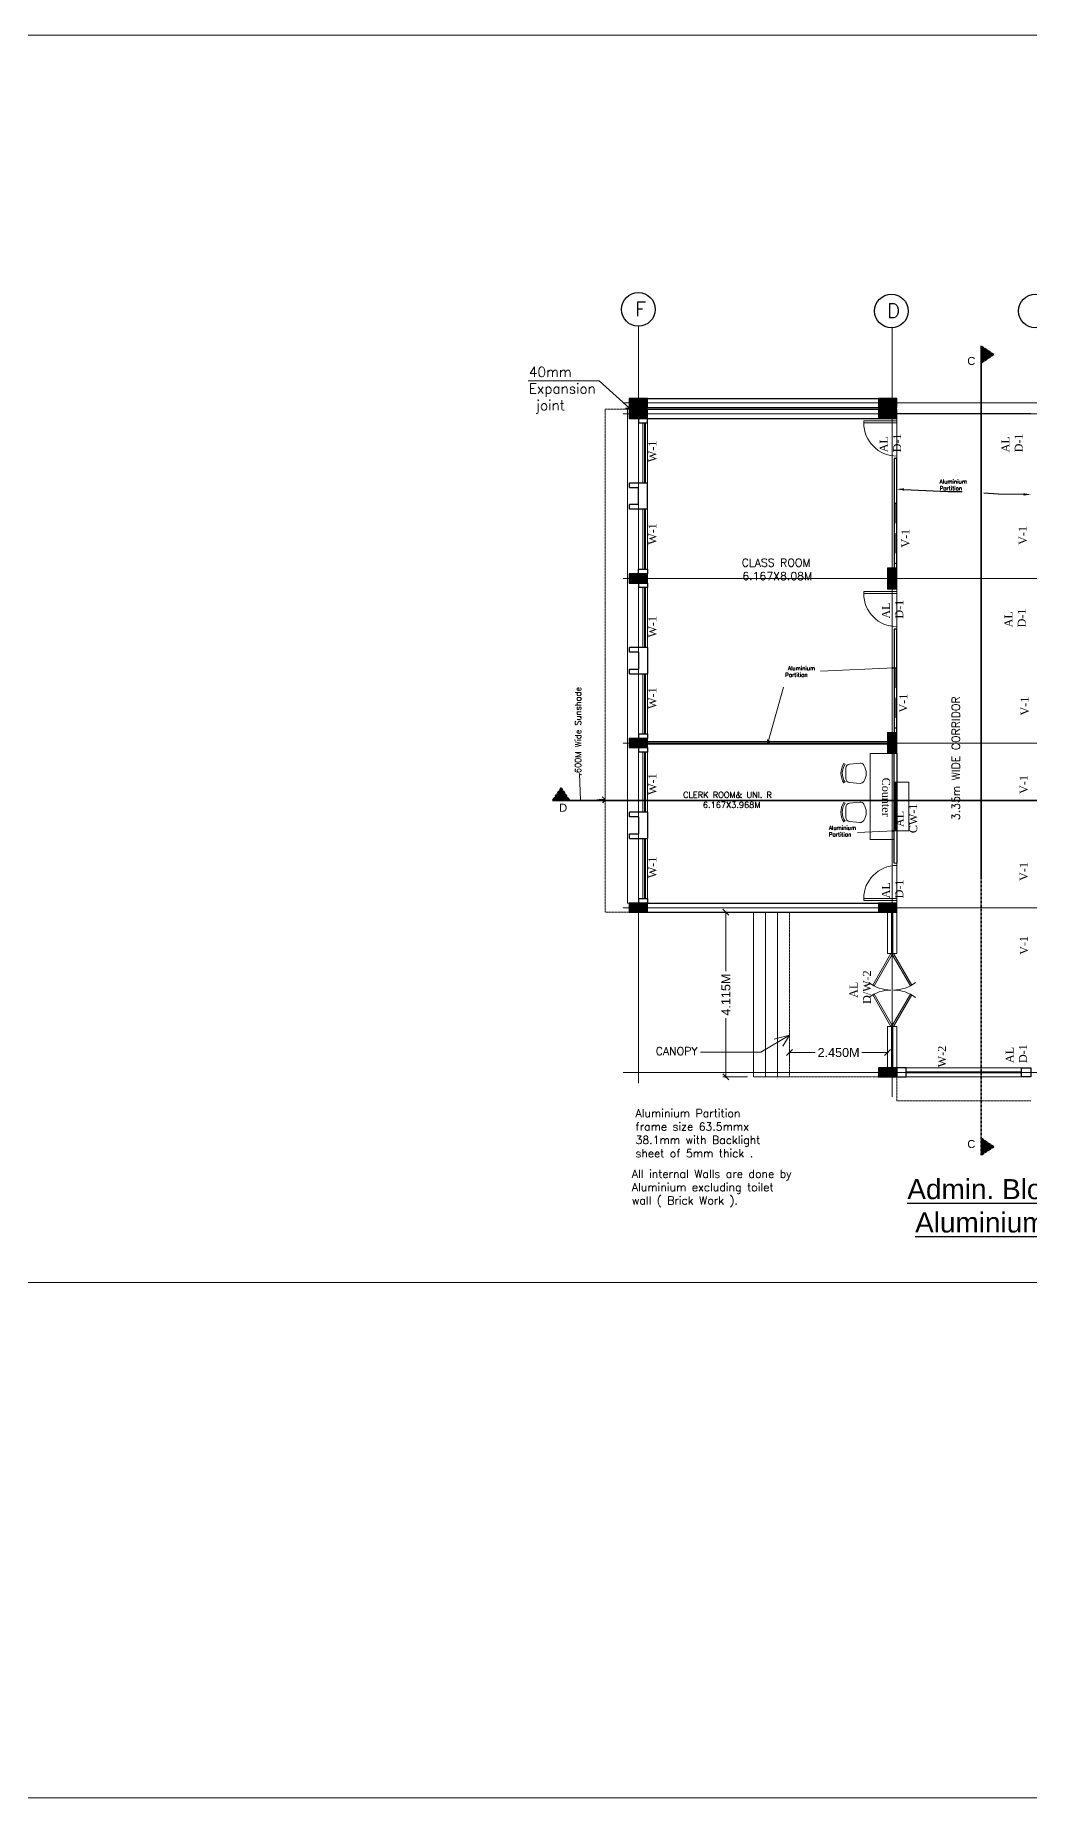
# Model space of a CAD drawing. Header units: metres. Extents: x 1545540 to 2027037, y 435419 to 693806.
# Drawn here: x 1764589 to 1789450, y 435419 to 479468 of the extents above; entities that cross this region are included whole.
import ezdxf
from ezdxf import colors
from ezdxf.entities.mleader import LeaderData, LeaderLine
from ezdxf.math import Vec2, Vec3

# ---------------------------------------------------------------- set-up
doc = ezdxf.new("R2010")
doc.units = ezdxf.units.M
doc.header["$LTSCALE"] = 1000
doc.header["$PDMODE"] = 35
for name, pattern in [('CENTER', [2, 1.25, -0.25, 0.25, -0.25]), ('DASHED', [0.75, 0.5, -0.25]), ('DASHED2', [0.375, 0.25, -0.125])]:
    doc.linetypes.add(name, pattern=pattern)
doc.layers.get('Defpoints').update_dxf_attribs({"lineweight": 18})
for name, color, linetype, lineweight in [('- WALL', 7, 'Continuous', 30), ('Aluminium frame', 132, 'Continuous', 25), ('Col-Hatch', 9, 'Continuous', 13), ('coloum hatch', 254, 'Continuous', 9), ('Column', 252, 'Continuous', 30), ('dim.1', 6, 'Continuous', 18), ('Door', 54, 'Continuous', 13), ('Furniture', 13, 'Continuous', 13), ('grid', 21, 'CENTER', 15), ('Grid Line', 9, 'CENTER', 18), ('gride dimen', 3, 'Continuous', 13), ('Pool', 140, 'Continuous', 15), ('PROJ.', 30, 'DASHED2', 13), ('Section Line', 135, 'CENTER', 35), ('Stair', 2, 'Continuous', 15), ('Text-1', 240, 'Continuous', 15), ('Text-Grid', 1, 'Continuous', 25), ('Ventilator', 6, 'DASHED', 18), ('wall l', 7, 'Continuous', 20), ('Window', 150, 'Continuous', 15), ('Window-Wall', 7, 'Continuous', 18)]:
    doc.layers.add(name, color=color, linetype=linetype, lineweight=lineweight)
doc.layers.add('text', color=7, linetype='Continuous')
doc.styles.add('dim-stylus bt', font='arial.ttf')
doc.styles.add('L120', font='simplex.shx', dxfattribs={"height": 1})
doc.styles.get("Standard").update_dxf_attribs({"font": 'arial.ttf'})
doc.styles.add('style1', font='')
doc.styles.get('style1').set_extended_font_data('Century Gothic')
doc.dimstyles.new('1      100 (big)', dxfattribs={"dimscale": 75, "dimtxt": 5, "dimasz": 3.5, "dimexe": 1.5, "dimexo": 2, "dimgap": 1, "dimtad": 0, "dimdec": 3, "dimlfac": 0.001, "dimzin": 0, "dimdsep": 46, "dimtxsty": 'dim-stylus bt', "dimblk": 'OBLIQUE', "dimcen": 0, "dimdle": 0.6, "dimclrd": 256, "dimclre": 7, "dimclrt": 256, "dimadec": 0, "dimazin": 0, "dimtfac": 0.7, "dimtdec": 3, "dimtofl": 0, "dimtmove": 1, "dimatfit": 3, "dimldrblk": 'OPEN90', "dimfxl": 0, "dimtolj": 1, "dimtzin": 0, "dimlwd": 15, "dimlwe": 15, "dimarcsym": 0})

# ---------------------------------------------------------------- blocks, each defined once
blk = doc.blocks.new('_Oblique')
at = {"color": 0, "linetype": 'ByBlock', "lineweight": -2}
blk.add_line((-0.5, -0.5), (0.5, 0.5), dxfattribs=at)
blk = doc.blocks.new('_Open90')
at = {"color": 0, "linetype": 'ByBlock', "lineweight": -2}
for p, q in [((0, 0), (-1, 0)), ((-0.5, 0.5), (0, 0)), ((0, 0), (-0.5, -0.5))]:
    blk.add_line(p, q, dxfattribs=at)
blk = doc.blocks.new('CC')
at = {"layer": 'Col-Hatch', "ltscale": 0.05}
blk.add_hatch(color=256, dxfattribs=at).paths.add_polyline_path([(4078.606, 341.328), (4078.606, 341.098), (4079.066, 341.098), (4079.066, 341.328)])
at = {"layer": 'Column'}
blk.add_lwpolyline([(4078.606, 341.328), (4079.066, 341.328), (4079.066, 341.098), (4078.606, 341.098)], close=True, dxfattribs=at)
blk = doc.blocks.new('Door - Left Hung 36 in.')
blk.add_lwpolyline([(0.8, -1.3), (0, 0), (31.2, 18), (31.9, 16.7)], close=True)
blk.add_arc((0, 0), 36, 0, 37.3101)
blk = doc.blocks.new('DFG')
at = {"layer": 'Col-Hatch', "ltscale": 0.05}
blk.add_hatch(color=256, dxfattribs=at).paths.add_polyline_path([(3557.561, -332.074), (3557.561, -332.304), (3557.031, -332.304), (3557.031, -332.074)])
blk.add_lwpolyline([(3557.561, -332.074), (3557.561, -332.304), (3557.031, -332.304), (3557.031, -332.074), (3557.561, -332.074)], dxfattribs=at)
blk = doc.blocks.new('*D364')
at = {"layer": 'Defpoints', "color": 0, "ltscale": 0.05, "transparency": 16777216}
for p in [(1783446, 454043), (1783446, 453663), (1785896, 453663)]:
    blk.add_point(p, dxfattribs=at)
at = {"layer": 'gride dimen', "lineweight": 15, "ltscale": 0.05, "transparency": 16777216}
for p, q in [((1783424, 454043), (1784088, 454043)), ((1785919, 454043), (1785254, 454043))]:
    blk.add_line(p, q, dxfattribs=at)
at = {"layer": 'gride dimen', "color": 7, "lineweight": 15, "ltscale": 0.05, "transparency": 16777216}
for p, q in [((1783446, 453813), (1783446, 454118)), ((1785896, 453813), (1785896, 454118))]:
    blk.add_line(p, q, dxfattribs=at)
at = {"layer": 'gride dimen', "lineweight": 15, "ltscale": 0.05, "transparency": 16777216, "xscale": 150, "yscale": 150, "zscale": 150, "rotation": 180}
blk.add_blockref('_Oblique', (1783446, 454043), dxfattribs=at)
at = {"layer": 'gride dimen', "lineweight": 15, "ltscale": 0.05, "transparency": 16777216, "xscale": 150, "yscale": 150, "zscale": 150}
blk.add_blockref('_Oblique', (1785896, 454043), dxfattribs=at)
at = {"layer": 'gride dimen', "ltscale": 0.05, "transparency": 16777216, "insert": (1784671, 454043), "char_height": 225, "attachment_point": 5, "style": 'dim-stylus bt'}
blk.add_mtext('\\A1;2.450M', dxfattribs=at)
blk = doc.blocks.new('*D365')
at = {"layer": 'Defpoints', "color": 0, "ltscale": 0.05, "transparency": 16777216}
for p in [(1781855, 457548), (1782546, 457548), (1782546, 453433)]:
    blk.add_point(p, dxfattribs=at)
at = {"layer": 'gride dimen', "color": 7, "lineweight": 15, "ltscale": 0.05, "transparency": 16777216}
for p, q in [((1782396, 457548), (1781780, 457548)), ((1782396, 453433), (1781780, 453433))]:
    blk.add_line(p, q, dxfattribs=at)
at = {"layer": 'gride dimen', "lineweight": 15, "ltscale": 0.05, "transparency": 16777216}
for p, q in [((1781855, 457571), (1781855, 456076)), ((1781855, 453411), (1781855, 454905))]:
    blk.add_line(p, q, dxfattribs=at)
at = {"layer": 'gride dimen', "lineweight": 15, "ltscale": 0.05, "transparency": 16777216, "xscale": 150, "yscale": 150, "zscale": 150}
for p, rotation in [((1781855, 457548), 90), ((1781855, 453433), 270)]:
    blk.add_blockref('_Oblique', p, dxfattribs=dict(at, rotation=rotation))
at = {"layer": 'gride dimen', "ltscale": 0.05, "transparency": 16777216, "insert": (1781855, 455491), "char_height": 225, "attachment_point": 5, "rotation": 90, "style": 'dim-stylus bt'}
blk.add_mtext('\\A1;4.115M', dxfattribs=at)
blk = doc.blocks.new('chair1')
for p, q in [((527, 224), (556, 243)), ((527, -224), (556, -243))]:
    blk.add_line(p, q)
blk.add_lwpolyline([(58, 204, -0.283804), (155, 253), (416, 230, -0.389031), (510, 127), (510, -127, -0.389031), (416, -230), (155, -253, -0.283804), (58, -204)], format="xyb")
for centre, radius, start, end in [((390, 0), 390, 148.3892, 211.6108), ((201, 0), 396, 325.6197, 34.3803), ((201, 0), 430, 325.6197, 34.3803)]:
    blk.add_arc(centre, radius, start, end)
blk = doc.blocks.new('gd')
at = {"layer": 'Door', "ltscale": 0.05}
blk.add_line((526.222, -408.628), (526.222, -407.428), dxfattribs=at)
blk.add_lwpolyline([(526.222, -408.551), (525.231, -408.551), (525.231, -408.491), (526.222, -408.491), (526.222, -408.551)], dxfattribs=at)
blk.add_arc((526.222, -408.491), 0.992, 90, 180, dxfattribs=at)

msp = doc.modelspace()

# ---------------------------------------------------------------- hatches: boundary and pattern name
at = {"layer": 'Section Line', "ltscale": 0.05}
for points in [[(1788232.2217, 471274.8094), (1788232.2217, 471701.9882), (1788548.189, 471488.3988)], [(1777520.9878, 460340.1486), (1777948.1666, 460340.0695), (1777734.6357, 460656.0764)], [(1788232.2217, 451476.4092), (1788232.2217, 451903.588), (1788548.189, 451689.9986)]]:
    msp.add_hatch(color=256, dxfattribs=at).paths.add_polyline_path(points)

# ---------------------------------------------------------------- linework, layer by layer
at = {"layer": '- WALL'}
for p, q in [((1779896.0694, 470393.0918), (1785896.0694, 470393.0918)), ((1779896.0694, 470163.0918), (1785896.0694, 470163.0918)), ((1779896.0694, 470163.0918), (1785896.0694, 470163.0918)), ((1779896.0694, 470123.0918), (1785896.0694, 470123.0918)), ((1779896.0694, 470123.0918), (1785896.0694, 470123.0918)), ((1779896.0694, 469893.0918), (1785896.0694, 469893.0918)), ((1779896.0694, 469893.0918), (1785896.0694, 469893.0918)), ((1779446.0694, 468163.0918), (1779446.0694, 468278.0918)), ((1779446.0694, 468278.0918), (1779896.0694, 468278.0918)), ((1779896.0694, 467623.0918), (1779896.0694, 468278.0918)), ((1779446.0694, 468163.0918), (1779666.0694, 468163.0918)), ((1779666.0694, 467738.0918), (1779666.0694, 468163.0918)), ((1779446.0694, 467623.0918), (1779446.0694, 467738.0918)), ((1779666.0694, 467738.0918), (1779446.0694, 467738.0918)), ((1779896.0694, 467623.0918), (1779446.0694, 467623.0918)), ((1779666.0694, 465778.0918), (1779666.0694, 465663.0918)), ((1779896.0694, 465663.0918), (1779666.0694, 465663.0918)), ((1779896.0694, 465778.0918), (1779896.0694, 465663.0918)), ((1779896.0694, 464163.0918), (1779446.0694, 464163.0918)), ((1779446.0694, 464048.0918), (1779446.0694, 464163.0918)), ((1779666.0694, 464048.0918), (1779446.0694, 464048.0918)), ((1779666.0694, 464048.0918), (1779666.0694, 463623.0918)), ((1779896.0694, 464163.0918), (1779896.0694, 463508.0918)), ((1779446.0694, 463623.0918), (1779666.0694, 463623.0918)), ((1779446.0694, 463508.0918), (1779446.0694, 463623.0918)), ((1779446.0694, 463508.0918), (1779896.0694, 463508.0918)), ((1779666.0694, 462008.0918), (1779666.0694, 461893.0918)), ((1779666.0694, 462008.0918), (1779896.0694, 462008.0918)), ((1779666.0694, 461663.0918), (1779666.0694, 461548.0918)), ((1779896.0694, 462008.0918), (1779896.0694, 461893.0918)), ((1779896.0694, 461663.0918), (1779896.0694, 461548.0918)), ((1779896.0694, 461548.0918), (1779666.0694, 461548.0918)), ((1779896.0694, 460048.0918), (1779446.0694, 460048.0918)), ((1779446.0694, 459933.0918), (1779446.0694, 460048.0918)), ((1779666.0694, 459933.0918), (1779446.0694, 459933.0918)), ((1779666.0694, 459933.0918), (1779666.0694, 459508.0918)), ((1779896.0694, 460048.0918), (1779896.0694, 459393.0918)), ((1779446.0694, 459508.0918), (1779666.0694, 459508.0918)), ((1779446.0694, 459393.0918), (1779446.0694, 459508.0918)), ((1779446.0694, 459393.0918), (1779896.0694, 459393.0918)), ((1779666.0694, 457893.0918), (1779666.0694, 457778.0918)), ((1779666.0694, 457893.0918), (1779896.0694, 457893.0918)), ((1779896.0694, 457893.0918), (1779896.0694, 457778.0918)), ((1779896.0694, 457778.0918), (1785896.0694, 457778.0918)), ((1779896.0694, 457548.0918), (1785896.0694, 457548.0918)), ((1786126.0694, 453663.0918), (1786126.0694, 453433.0918))]:
    msp.add_line(p, q, dxfattribs=at)
for points in [[(1779666.0694, 469778.0918), (1779896.0694, 469778.0918), (1779896.0694, 469893.0918), (1779666.0694, 469893.0918)], [(1779666.0694, 466123.0918), (1779896.0694, 466123.0918), (1779896.0694, 466008.0918), (1779666.0694, 466008.0918)], [(1786356.0694, 453663.0918), (1786126.0694, 453663.0918), (1786126.0694, 453433.0918), (1786356.0694, 453433.0918)], [(1789246.0694, 453663.0918), (1789476.0694, 453663.0918), (1789476.0694, 453433.0918), (1789246.0694, 453433.0918)]]:
    msp.add_lwpolyline(points, close=True, dxfattribs=at)
at = {"layer": 'Aluminium frame', "ltscale": 0.05}
for p, q in [((1789476.0694, 470008.0918), (1786126.0694, 470008.0918)), ((1786062.6694, 468893.0918), (1786062.6694, 466158.0918)), ((1786126.0694, 468893.0917), (1786062.6694, 468893.0917)), ((1786126.0694, 466158.0918), (1786126.0694, 468893.0918)), ((1786062.6694, 467773.0918), (1786126.0694, 467773.0918)), ((1786062.6694, 466273.0918), (1786126.0694, 466273.0918)), ((1786062.6694, 464628.0918), (1786062.6694, 462043.0917)), ((1786126.0694, 464628.0918), (1786062.6694, 464628.0918)), ((1786126.0694, 462043.0917), (1786126.0694, 464628.0918)), ((1786062.6694, 463658.0917), (1786126.0694, 463658.0917)), ((1786062.6694, 462158.0917), (1786126.0694, 462158.0917)), ((1785896.0694, 461809.8417), (1779896.0694, 461809.8417)), ((1785896.0694, 461746.3417), (1779896.0694, 461746.3417)), ((1786062.6694, 458778.0918), (1786062.6694, 461513.1108)), ((1786126.0694, 461513.1108), (1786126.0694, 458778.1108))]:
    msp.add_line(p, q, dxfattribs=at)
at = {"layer": 'Defpoints', "ltscale": 50}
for p, q in [((1722051.6517, 479467.9928), (1804765.9863, 479467.9928)), ((1804765.9863, 448293.9427), (1722051.6517, 448293.9427)), ((2027037.0061, 435418.7361), (1545539.6716, 435418.7361))]:
    msp.add_line(p, q, dxfattribs=at)
at = {"layer": 'dim.1', "ltscale": 0.05}
for p, q in [((1786062.6694, 463658.0917), (1784220.46, 463570.8254)), ((1785998.6188, 463676.0161), (1786062.6694, 463658.0917)), ((1786062.6694, 463658.0917), (1786003.1623, 463626.0898)), ((1782896.0694, 461746.3417), (1783291.0338, 463173.9157)), ((1782896.0694, 461746.3417), (1782896.0694, 461866.5235)), ((1782896.0694, 461746.3417), (1782963.5747, 461831.7927)), ((1786062.6694, 459587.9842), (1785141.5647, 459544.351)), ((1785998.6188, 459605.9085), (1786062.6694, 459587.9842)), ((1786062.6694, 459587.9842), (1786003.1623, 459555.9822)), ((1783446.0694, 454477.3049), (1782730.8423, 454052.4533)), ((1783446.0694, 454477.3049), (1783056.5315, 454375.0158)), ((1783446.0694, 454477.3049), (1783278.1867, 454200.6249)), ((1782730.8423, 454052.4533), (1781215.1211, 454052.4533))]:
    msp.add_line(p, q, dxfattribs=at)
at = {"layer": 'Furniture', "ltscale": 10000}
for p, q in [((1785462.3248, 461513.1108), (1785462.3248, 459358.0032)), ((1786062.6694, 461513.1108), (1785462.3248, 461513.1108)), ((1785462.3248, 459364.4555), (1786062.3248, 459364.4555))]:
    msp.add_line(p, q, dxfattribs=at)
at = {"layer": 'grid', "ltscale": 0.01}
for p, q in [((1779666.0694, 453279.8017), (1779666.0694, 472195.5308)), ((1786011.0694, 453324.6013), (1786011.0694, 472155.0259)), ((1799095.3664, 470278.0918), (1779273.4945, 470278.0918)), ((1799095.3664, 470008.0918), (1779273.4945, 470008.0918)), ((1798834.5383, 465893.0918), (1779273.4945, 465893.0918)), ((1798834.5383, 461778.0918), (1779273.4945, 461778.0918)), ((1798834.5383, 457663.0918), (1779273.4945, 457663.0918)), ((1798834.5383, 453548.0918), (1779273.4945, 453548.0918))]:
    msp.add_line(p, q, dxfattribs=at)
at = {"layer": 'Grid Line', "ltscale": 0.008}
msp.add_line((1786011.0694, 452939.6013), (1786011.0694, 457893.0918), dxfattribs=at)
at = {"layer": 'Pool', "ltscale": 0.05}
for p, q in [((1786125.7248, 460797.9842), (1786062.6694, 460797.9842)), ((1786125.7248, 460797.9842), (1786425.7248, 460797.9842)), ((1786425.7248, 460797.9842), (1786425.7248, 459587.9842)), ((1786062.6694, 459587.9842), (1786125.7248, 459587.9842)), ((1786125.7248, 459587.9842), (1786425.7248, 459587.9842))]:
    msp.add_line(p, q, dxfattribs=at)
at = {"layer": 'PROJ.', "ltscale": 0.01}
for p, q in [((1779666.0694, 470123.0918), (1778836.0694, 470123.0918)), ((1778836.0694, 457548.0918), (1778836.0694, 470123.0918)), ((1779436.0694, 457548.0918), (1778836.0694, 457548.0918)), ((1783446.0694, 457548.0918), (1783446.0694, 453433.0918)), ((1783446.0694, 453433.0918), (1785666.0694, 453433.0918)), ((1786126.0694, 453433.0918), (1786126.0694, 452833.0917)), ((1786126.0694, 452833.0917), (1789476.0694, 452833.0917))]:
    msp.add_line(p, q, dxfattribs=at)
at = {"layer": 'Section Line', "ltscale": 0.05}
for p, q in [((1788232.2217, 451476.4092), (1788232.2217, 471701.9882)), ((1788548.189, 471488.3988), (1788232.2217, 471701.9882)), ((1788548.189, 471488.3988), (1788232.2217, 471274.8094)), ((1777734.6357, 460656.0764), (1777520.9878, 460340.1486)), ((1777520.9878, 460340.1486), (1799606.1639, 460340.0695)), ((1777734.6357, 460656.0764), (1777948.1666, 460340.0695)), ((1788548.189, 451689.9986), (1788232.2217, 451903.588)), ((1788548.189, 451689.9986), (1788232.2217, 451476.4092))]:
    msp.add_line(p, q, dxfattribs=at)
at = {"layer": 'Stair', "ltscale": 0.05}
msp.add_line((1786126.0694, 458778.0918), (1786062.6694, 458778.0918), dxfattribs=at)
at = {"layer": 'Stair'}
for p, q in [((1782546.0694, 457548.0918), (1782546.0694, 453433.0918)), ((1782846.0694, 457548.0918), (1782846.0694, 453433.0918)), ((1783146.0694, 457548.0918), (1783146.0694, 453433.0918)), ((1783446.0694, 453433.0918), (1782546.0694, 453433.0918))]:
    msp.add_line(p, q, dxfattribs=at)
at = {"layer": 'Text-Grid'}
for centre in [(1779666.0694, 472616.5426), (1785991.5744, 472576.0377), (1789591.0694, 472576.0377)]:
    msp.add_circle(centre, 421.0118, dxfattribs=at)
at = {"layer": 'Ventilator'}
for p, q in [((1786079.8694, 467773.0918), (1786079.8694, 466273.0918)), ((1786108.8694, 467773.0918), (1786108.8694, 466273.0918)), ((1786079.8694, 463658.0917), (1786079.8694, 462158.0917)), ((1786108.8694, 463658.0917), (1786108.8694, 462158.0917))]:
    msp.add_line(p, q, dxfattribs=at)
at = {"layer": 'wall l', "ltscale": 0.05}
msp.add_line((1786011.0694, 466273.8677), (1786011.0694, 466158.8677), dxfattribs=at)
at = {"layer": 'Window', "ltscale": 0.05}
for p, q in [((1779820.4843, 469778.0918), (1779820.4843, 468278.0918)), ((1779843.0316, 469778.0918), (1779843.0316, 468278.0918)), ((1779820.4843, 466123.0918), (1779820.4843, 467623.0918)), ((1779843.0316, 466123.0918), (1779843.0316, 467623.0918)), ((1779820.4843, 465663.0918), (1779820.4843, 464163.0918)), ((1779843.0316, 465663.0918), (1779843.0316, 464163.0918)), ((1779820.4843, 462008.0918), (1779820.4843, 463508.0918)), ((1779843.0316, 462008.0918), (1779843.0316, 463508.0918)), ((1779820.4843, 461548.0918), (1779820.4843, 460048.0918)), ((1779843.0316, 461548.0918), (1779843.0316, 460048.0918)), ((1786086.2318, 460797.2889), (1786086.2318, 459587.2889)), ((1786104.2508, 460798.3318), (1786104.2508, 459588.3318)), ((1779820.4843, 457893.0918), (1779820.4843, 459393.0918)), ((1779843.0316, 457893.0918), (1779843.0316, 459393.0918)), ((1785896.0694, 457548.0918), (1785896.0694, 456515.5918)), ((1785995.3796, 457548.0918), (1785995.3796, 456515.5918)), ((1786029.3915, 457548.0918), (1786029.3915, 456515.5918)), ((1786126.0694, 457548.0918), (1786126.0694, 456515.5918)), ((1785896.0694, 456515.5918), (1786126.0694, 456515.5918)), ((1785896.0694, 454695.5918), (1786126.0694, 454695.5918)), ((1785896.0694, 453663.0918), (1785896.0694, 454695.5918)), ((1785995.3796, 453663.0918), (1785995.3796, 454695.5918)), ((1786029.3915, 453663.0918), (1786029.3915, 454695.5918)), ((1786126.0694, 453663.0918), (1786126.0694, 454695.5918)), ((1786356.0694, 453558.5364), (1789246.0694, 453558.5364)), ((1786356.0694, 453537.6471), (1789246.0694, 453537.6471))]:
    msp.add_line(p, q, dxfattribs=at)
at = {"layer": 'Window-Wall'}
for p, q in [((1779396.0694, 457778.0918), (1779396.0694, 470123.0918)), ((1779781.0694, 469778.0918), (1779781.0694, 468278.0918)), ((1779896.0694, 469778.0918), (1779896.0694, 468278.0918)), ((1779781.0694, 466123.0918), (1779781.0694, 467623.0918)), ((1779896.0694, 466123.0918), (1779896.0694, 467623.0918)), ((1779781.0694, 465663.0918), (1779781.0694, 464163.0918)), ((1779896.0694, 465663.0918), (1779896.0694, 464163.0918)), ((1779781.0694, 462008.0918), (1779781.0694, 463508.0918)), ((1779896.0694, 462008.0918), (1779896.0694, 463508.0918)), ((1779781.0694, 461548.0918), (1779781.0694, 460048.0918)), ((1779896.0694, 461548.0918), (1779896.0694, 460048.0918)), ((1786125.7248, 460797.9842), (1786125.7248, 459587.9842)), ((1779781.0694, 457893.0918), (1779781.0694, 459393.0918)), ((1779896.0694, 457893.0918), (1779896.0694, 459393.0918)), ((1779666.0694, 457778.0918), (1779396.0694, 457778.0918)), ((1783896.0694, 457663.0918), (1781896.0694, 457663.0918)), ((1786356.0694, 453663.0918), (1789246.0694, 453663.0918)), ((1786356.0694, 453433.0918), (1789246.0694, 453433.0918))]:
    msp.add_line(p, q, dxfattribs=at)

# ---------------------------------------------------------------- block references
at = {"layer": 'coloum hatch', "ltscale": 0.05, "xscale": -999.9999999999199, "yscale": 999.9999999999208, "zscale": 999.9999999999208}
for p in [(5858502.0893, 129064.9829), (5858502.0893, 128794.9829), (5864732.0893, 129064.9829), (5864732.0893, 128794.9829), (5858502.0893, 124679.9829), (5858502.0893, 120564.9829), (5858502.0892, 116449.9829), (5864732.0893, 116449.9829), (5864732.0892, 112334.9829)]:
    msp.add_blockref('CC', p, dxfattribs=at)
at = {"layer": 'coloum hatch', "xscale": -999.9999999999208, "yscale": 999.9999999999208, "zscale": 999.9999999999208, "rotation": 90}
for p in [(1453822.1848, 4023189.2903), (1453822.1848, 4019074.2903)]:
    msp.add_blockref('DFG', p, dxfattribs=at)
at = {"layer": 'Door'}
for name, p, xscale, yscale, zscale, rotation in [('gd', (1347607.4917, 129369.4753), -833.3333334975831, 833.3333334975827, 833.3333334979401, 180.0000001181218), ('gd', (1347607.4917, 125104.4753), -833.3333334975831, 833.3333334975827, 833.3333334979401, 180.0000001181218), ('gd', (1347607.4909, 798301.7072), 833.3333334975831, 833.3333334975831, 833.3333334975831, 1.48826691e-08), ('Door - Left Hung 36 in.', (1785978.2326, 456515.5918), -25.27777777140527, 25.27777777868123, 25.27777777707628, 90), ('Door - Left Hung 36 in.', (1786043.9062, 456515.5918), 25.27777777140527, 25.27777777140527, 25.27777777140527, 270), ('Door - Left Hung 36 in.', (1785978.2326, 454695.5918), 25.27777777140527, 25.27777777140527, 25.27777777140527, 90), ('Door - Left Hung 36 in.', (1786043.9062, 454695.5918), -25.27777777140527, 25.27777777868123, 25.27777777707628, 270)]:
    msp.add_blockref(name, p, dxfattribs=dict(at, xscale=xscale, yscale=yscale, zscale=zscale, rotation=rotation))
at = {"layer": 'Furniture', "ltscale": 10000, "xscale": -1}
for p in [(1785361.4313, 461023.1756, 1.5464), (1785359.9283, 460048.2419, 2.5774)]:
    msp.add_blockref('chair1', p, dxfattribs=at)

# ---------------------------------------------------------------- texts
at = {"layer": 'Section Line', "ltscale": 0.05, "char_height": 200, "width": 26669.839277, "attachment_point": 1, "style": 'style1'}
for s, insert in [('{\\fArial|b0|i0|c0|p34;C}', (1787888.3643, 471428.2815)), ('{\\fArial|b0|i0|c0|p34;D}', (1777684.6398, 460261.644)), ('{\\fArial|b0|i0|c0|p34;C}', (1787888.3643, 451856.2918))]:
    msp.add_mtext(s, dxfattribs=dict(at, insert=insert))
at = {"layer": 'text', "attachment_point": 1, "style": 'L120'}
for s, insert, char_height, width, rotation in [('{\\Fromans|c0;40mm \\PExpansion\\P joint}', (1776928.8812, 471178.8817), 250, 4832.064044, 0.00000001), ('\\A1;{\\Fromans|c0; Aluminium\\P Partition }', (1787129.9484, 468361.7987), 100, 4832.064044, 0.00000001), ('\\pi1468.4;{\\Fromans|c0;CLASS ROOM\\P\\pi1482.7;6.167X8.08M}', (1780781.3821, 466385.7262), 200, 4832.064044, 0.00000001), ('\\A1;{\\Fromans|c0; \\H0.5x;Aluminium\\P Partition }', (1783267.6106, 463697.8395), 200, 4832.064044, 0.00000001), ('{\\Fromans|c0;.600M Wide Sunshade}', (1778082.1716, 460961.5122), 150, 6841.770041, 90.00000001), ('\\pi677.94;{\\Fromans|c0;3.35m WIDE CORRIDOR}', (1787501.9237, 459172.7255), 200, 4832.064044, 90.00000001), ('\\pi1944.7;{\\fTimes New Roman|b0|i0|c0|p18;\\H2x;Counter\\H0.5x; }', (1785958.4431, 462856.6183), 100, 4832.064044, 270.00000001), ('\\pi1151.7;{\\Fromans|c0;CLERK ROOM& UNI. R\\P\\pi1644.6;6.167X3.968M}', (1779633.8811, 460557.9681), 150, 4832.064044, 0.00000001), ('\\A1;{\\Fromans|c0; \\H0.5x;Aluminium\\P  Partition }', (1784291.023, 459712.5821), 200, 4832.064044, 0.00000001), ('\\pi86.572;{\\Fromans|c0;CANOPY }', (1780012.8594, 454178.3868), 200, 4832.064044, 0.00000001), ('\\A1;{\\Fromans|c0;Aluminium Partition\\Pframe size 63.5mmx\\P38.1mm with Backlight \\Psheet of 5mm thick .}', (1779595.2753, 452625.291), 200, 4832.064044, 0.00000001), ('\\A1;{\\Fromans|c0;All internal Walls are done by \\PAluminium excluding toilet \\Pwall ( Brick Work ). }', (1779503.507, 451112.1494), 200, 4832.064044, 0.00000001), ('{\\fArial|b0|i0|c0|p34;\\LAdmin. Block with\\P Aluminium Partitions.}', (1786389.1474, 450879.3746), 500, 12061.223207, 0.00000001)]:
    msp.add_mtext(s, dxfattribs=dict(at, insert=insert, char_height=char_height, width=width, rotation=rotation))
at = {"layer": 'Text-1', "ltscale": 0.05, "char_height": 200, "width": 6841.770041, "attachment_point": 1, "rotation": 90.00000001, "style": 'L120'}
for s, insert in [('{\\fTimes New Roman|b0|i0|c0|p18;W-1}', (1779916.8421, 468799.0806)), ('{\\fTimes New Roman|b0|i0|c0|p18;AL\\PD-1}', (1785700.82, 469044.0802)), ('{\\fTimes New Roman|b0|i0|c0|p18;AL\\PD-1}', (1788739.9689, 469044.0802)), ('{\\fTimes New Roman|b0|i0|c0|p18;W-1}', (1779916.8421, 466736.5152)), ('{\\fTimes New Roman|b0|i0|c0|p18;V-1}', (1786243.3506, 466662.3898)), ('{\\fTimes New Roman|b0|i0|c0|p18;V-1}', (1789171.9816, 466731.8678)), ('{\\fTimes New Roman|b0|i0|c0|p18;AL\\PD-1}', (1785753.9596, 464888.2054)), ('{\\fTimes New Roman|b0|i0|c0|p18;W-1}', (1779916.8421, 464416.1308)), ('{\\fTimes New Roman|b0|i0|c0|p18;  AL\\P  D-1}', (1788816.1791, 464518.7867)), ('{\\fTimes New Roman|b0|i0|c0|p18;W-1}', (1779916.8421, 462631.2193)), ('{\\fTimes New Roman|b0|i0|c0|p18;V-1}', (1786187.88, 462541.6687)), ('{\\fTimes New Roman|b0|i0|c0|p18;V-1}', (1789223.7742, 462466.8678)), ('{\\fTimes New Roman|b0|i0|c0|p18;W-1}', (1779916.8421, 460483.2003)), ('{\\fTimes New Roman|b0|i0|c0|p18;V-1}', (1789198.1261, 460506.8678)), ('{\\fTimes New Roman|b0|i0|c0|p18;  AL\\PCW-1}', (1786101.2934, 459527.8503)), ('{\\fTimes New Roman|b0|i0|c0|p18;W-1}', (1779916.8421, 458400.8035)), ('{\\fTimes New Roman|b0|i0|c0|p18;V-1}', (1789198.1261, 458332.9759)), ('{\\fTimes New Roman|b0|i0|c0|p18;AL\\PD-1}', (1785753.9596, 457897.3309)), ('{\\fTimes New Roman|b0|i0|c0|p18;V-1}', (1789202.376, 456485.8578)), ('{\\fTimes New Roman|b0|i0|c0|p18;  AL\\PD/W-2}', (1784944.972, 455258.3261)), ('{\\fTimes New Roman|b0|i0|c0|p18;W-2}', (1787154.175, 453674.9647)), ('{\\fTimes New Roman|b0|i0|c0|p18;  AL\\P  D-1}', (1788847.0957, 453630.1621))]:
    msp.add_mtext(s, dxfattribs=dict(at, insert=insert))
at = {"layer": 'Text-Grid', "char_height": 360, "width": 4322.064044, "attachment_point": 1, "rotation": 0.00000001, "style": 'L120'}
for s, insert in [('F', (1779585.1247, 472803.2447)), ('D', (1785880.4579, 472762.7398))]:
    msp.add_mtext(s, dxfattribs=dict(at, insert=insert))

# ---------------------------------------------------------------- dimensions: what is measured, and where the dimension line sits
at = {"layer": 'gride dimen', "ltscale": 0.05}
for base, p1, p2, angle, picture, middle in [((1781854.5441, 457548.0918), (1782546.0694, 453433.0918), (1782546.0694, 457548.0918), 90, '*D365', (1781854.5441, 455490.5918)), ((1783446.0694, 454042.8726), (1785896.0694, 453663.0918), (1783446.0694, 453663.0918), 180, '*D364', (1784671.0694, 454042.8726))]:
    dim = msp.add_linear_dim(base=base, p1=p1, p2=p2, angle=angle, dimstyle='1      100 (big)', override={"dimtxt": 3, "dimasz": 2, "dimexe": 1, "dimpost": 'M\\X', "dimdle": 0.3}, dxfattribs=at)
    dim.commit()
    dim.dimension.update_dxf_attribs({"geometry": picture, "text_midpoint": middle})

# ---------------------------------------------------------------- leaders
at = {"layer": 'dim.1', "ltscale": 0.05}
ml = msp.add_multileader_mtext('Standard', dxfattribs=at)
ml.set_content('', color=256)
ml.set_leader_properties()
ml.build(insert=Vec2(0, 0))
ml.multileader.update_dxf_attribs({"text_right_attachment_type": 6, "dogleg_length": 0.36, "arrow_head_size": 180})
ctx = ml.context
ctx.base_point, ctx.char_height, ctx.arrow_head_size, ctx.landing_gap_size, ctx.plane_origin = Vec3(1787760.514, 468062.4877), 180, 180, 90, Vec3(1786694.5363, 468124.0561)
ctx.right_attachment = 6
notes = []
notes.append((ctx, [(0, (1, 1, 0), (1787400.514, 468062.4877), (1, 0), 360, [(0, [(1786126.0694, 468124.0561)], 0, [])])]))
ctx.mtext.insert, ctx.mtext.flow_direction = Vec3(1787850.514, 468152.4877), 5
ml = msp.add_multileader_mtext('Standard', dxfattribs=at)
ml.set_content('', color=256)
ml.set_leader_properties()
ml.build(insert=Vec2(0, 0))
ml.multileader.update_dxf_attribs({"text_right_attachment_type": 6, "dogleg_length": 0.36, "arrow_head_size": 180})
ctx = ml.context
ctx.base_point, ctx.char_height, ctx.arrow_head_size, ctx.landing_gap_size, ctx.plane_origin, ctx.plane_x_axis, ctx.plane_y_axis = Vec3(1788126.9845, 468131.3268), 180, 180, 90, Vec3(1789015.0703, 468034.1986), Vec3(0.9970055834, -0.0773295971), Vec3(0.0773295971, 0.9970055834)
ctx.right_attachment, ctx.text_align_type = 6, 2
notes.append((ctx, [(0, (1, 1, 0), (1788658.4079, 467999.8383), (-0.9970055834, 0.0773295971), 360, [(0, [(1789476.0694, 467990.2393)], 0, [])])]))
ctx.mtext.insert, ctx.mtext.text_direction, ctx.mtext.rotation, ctx.mtext.alignment, ctx.mtext.flow_direction, ctx.mtext.extrusion = Vec3(1788223.6747, 468214.0976), Vec3(-0.9970055834, 0.0773295971), 0.0774068753, 3, 5, Vec3(0, 0, -1)
at = {"layer": 'gride dimen', "ltscale": 0.05}
for points in [[(1779451.7786, 470143.0814), (1778685.9063, 470833.0447), (1776910.0614, 470833.0447)], [(1778838.1136, 460365.857), (1778216.7916, 460340.1468), (1778196.8857, 461017.2439)]]:
    msp.add_leader(points, dimstyle='1      100 (big)', override={"dimtxt": 3, "dimasz": 2, "dimexe": 1, "dimdle": 0.3}, dxfattribs=at)
for ctx, leaders in notes:
    for number, flags, end, landing, length, lines in leaders:
        leader = LeaderData()
        leader.index, (leader.has_last_leader_line, leader.has_dogleg_vector, leader.attachment_direction) = number, flags
        leader.last_leader_point, leader.dogleg_vector, leader.dogleg_length = Vec3(end), Vec3(landing), length
        for number, points, colour, breaks in lines:
            line = LeaderLine()
            line.index, line.vertices, line.color, line.breaks = number, Vec3.list(points), colors.encode_raw_color(colour), breaks
            leader.lines.append(line)
        ctx.leaders.append(leader)

doc.saveas('drawing.dxf')
